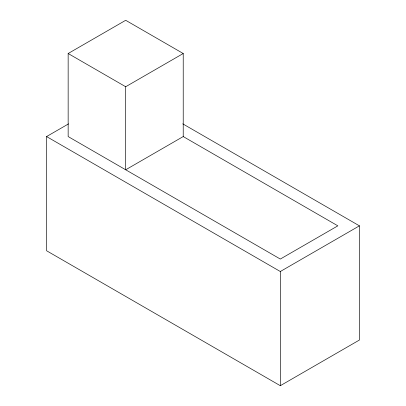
<?xml version="1.0" encoding="UTF-8"?>
<svg xmlns="http://www.w3.org/2000/svg" width="406" height="406" viewBox="0 0 406 406"><rect width="100%" height="100%" fill="white"/><g stroke="black" fill="none" stroke-linecap="round" stroke-linejoin="round"><path stroke-width="0.61" d="M68.152 53.516L125.687 20.3L183.223 53.516L183.223 136.563L337.848 225.837L280.313 259.053L68.152 136.563L68.152 53.516L125.687 86.737L183.223 53.516M182.751 123.835L359.427 225.837L359.427 340.025L280.313 385.7L46.573 250.751L46.573 136.563L68.548 123.876M183.223 136.563L125.687 169.784L125.687 86.737M46.573 136.563L280.313 271.512L359.427 225.837M280.313 271.512L280.313 385.7"/></g></svg>
